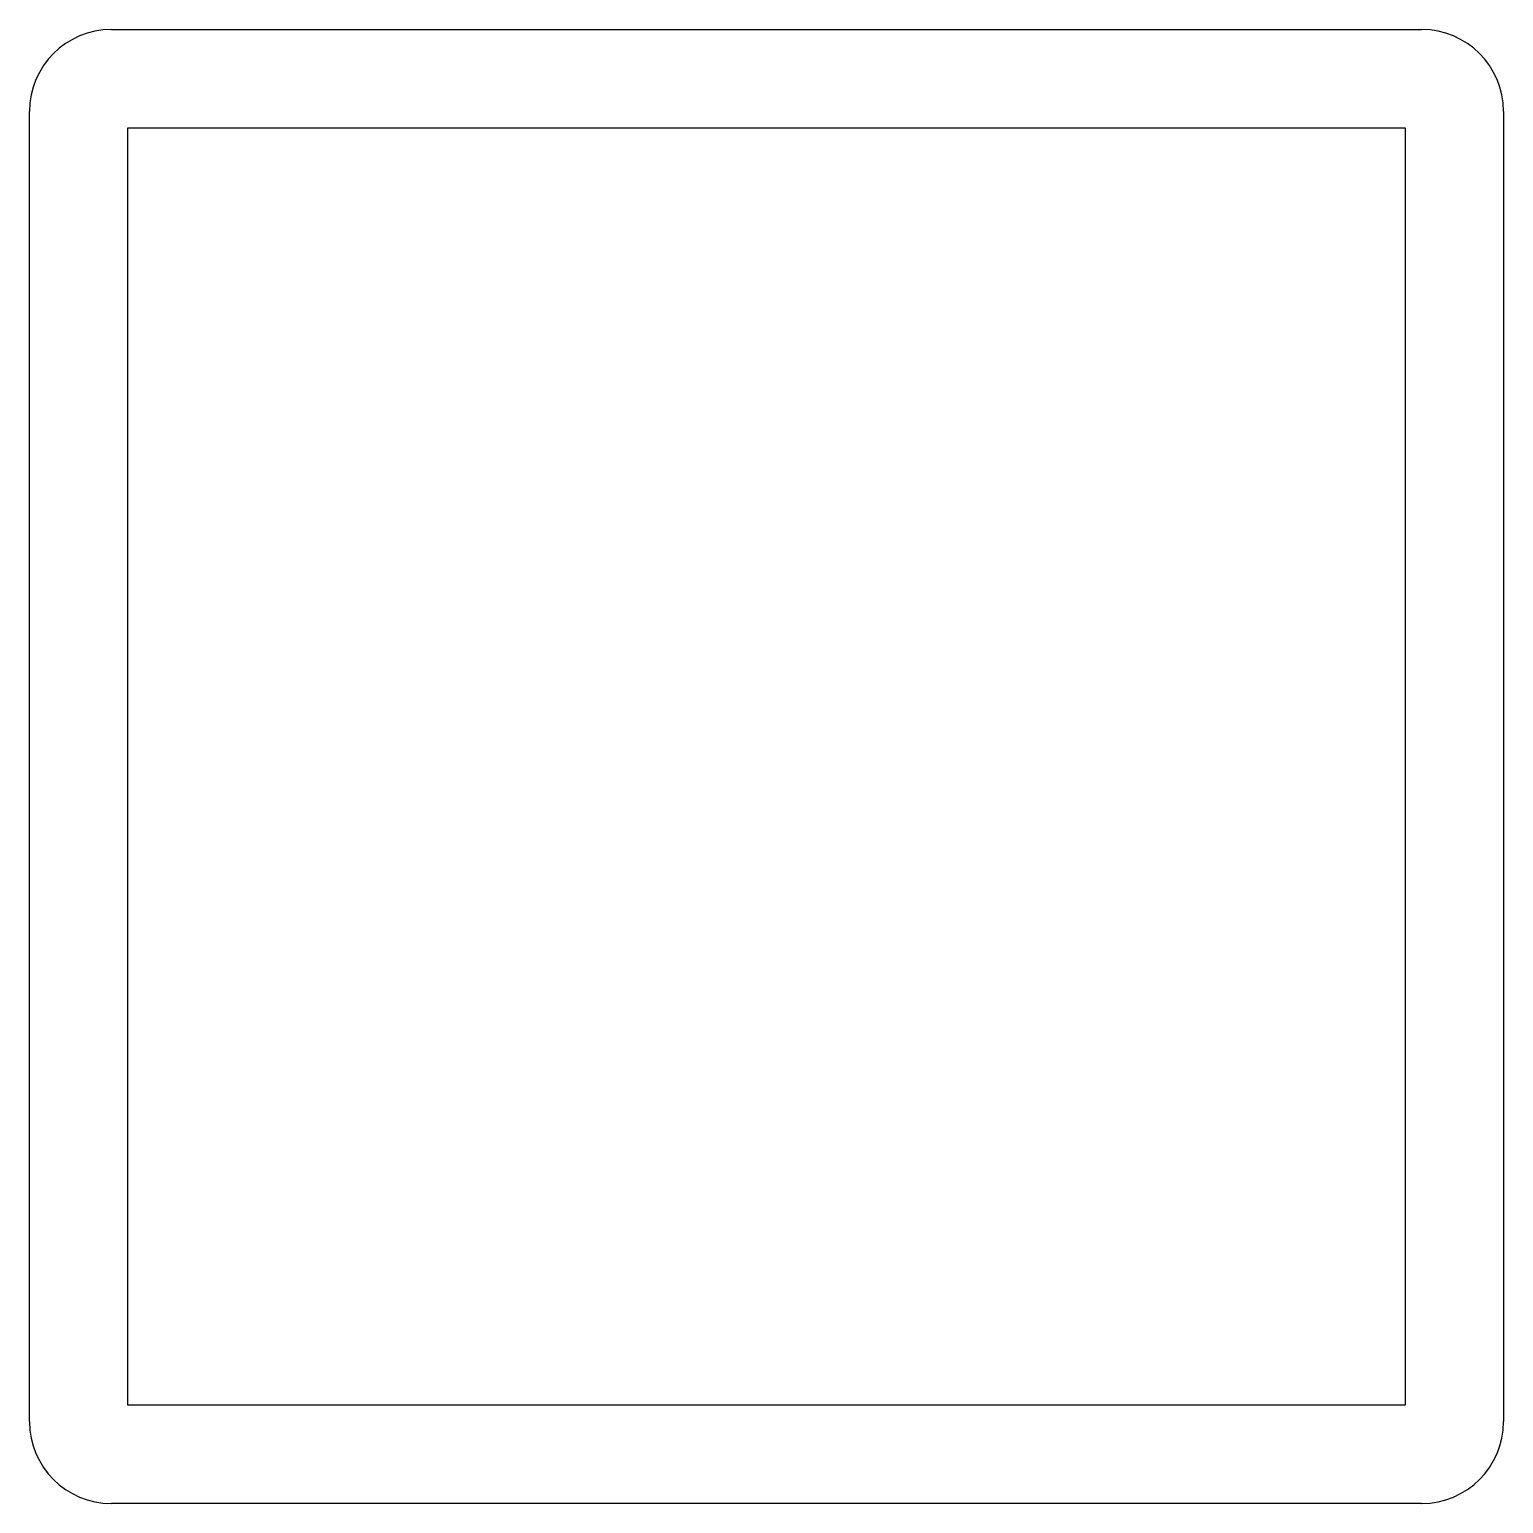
# Model space of a CAD drawing. Extents: x -22.5 to 22.5, y 0 to 45.
import ezdxf

# ---------------------------------------------------------------- set-up
doc = ezdxf.new("R2010")
doc.units = 0

msp = doc.modelspace()

# ---------------------------------------------------------------- linework, layer by layer
for p, q in [((-20, 45), (20, 45)), ((-22.5, 2.5), (-22.5, 42.5)), ((22.5, 42.5), (22.5, 2.5)), ((-19.5, 42), (19.5, 42)), ((-19.5, 3), (-19.5, 42)), ((19.5, 42), (19.5, 3)), ((19.5, 3), (-19.5, 3)), ((20, 0), (-20, 0))]:
    msp.add_line(p, q)
for centre, start, end in [((-20, 42.5), 90, 180), ((20, 42.5), 0, 90), ((-20, 2.5), 180, 270), ((20, 2.5), 270, 0)]:
    msp.add_arc(centre, 2.5, start, end)

doc.saveas('drawing.dxf')
